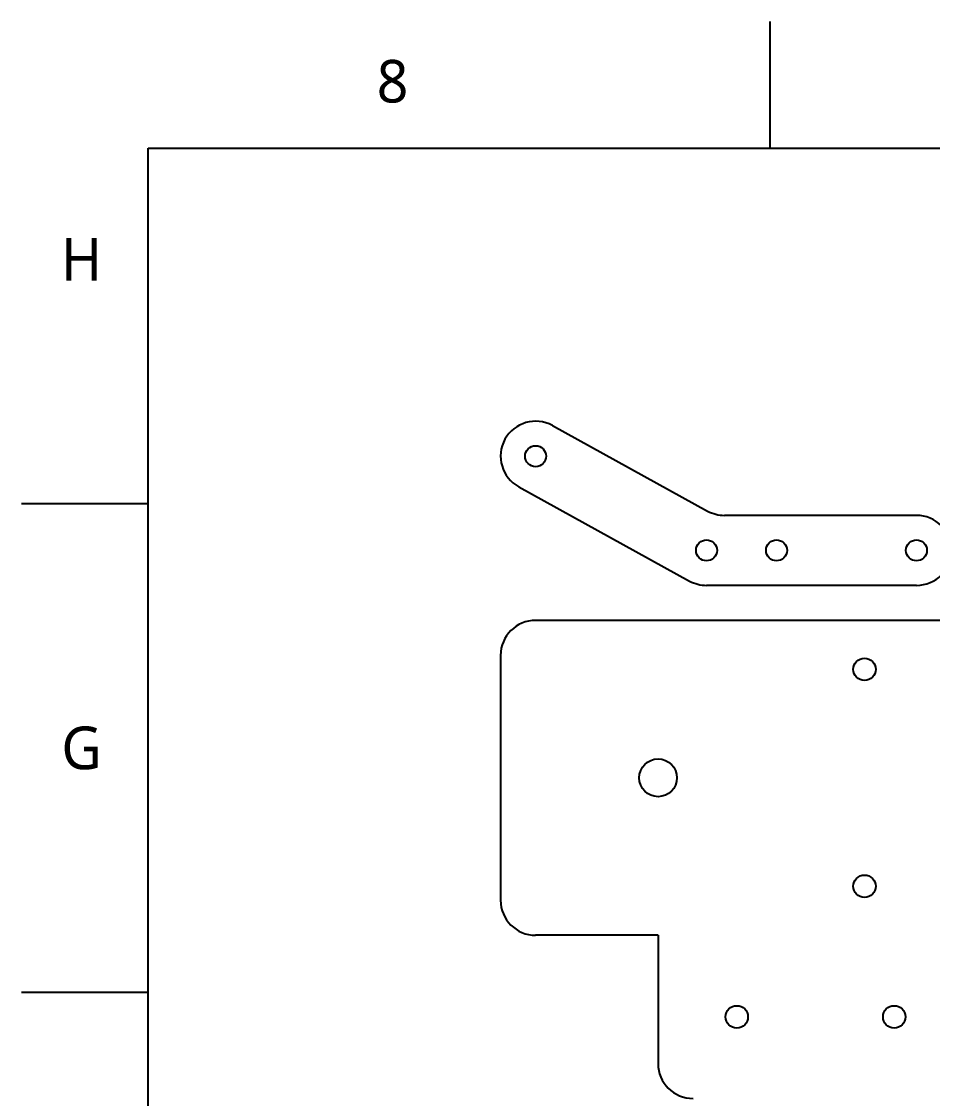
# Model space of a CAD drawing. Extents: x 0.1 to 34, y 0 to 22.
# Drawn here: x 0.07 to 5.2, y 15.9 to 21.96 of the extents above; entities that cross this region are included whole.
import ezdxf

# ---------------------------------------------------------------- set-up
doc = ezdxf.new("R2010")
doc.units = 0
doc.header["$LTSCALE"] = 0.5
doc.header["$MEASUREMENT"] = 0
for name, color, linetype in [('BORDER_FRAME', 7, 'CONTINUOUS'), ('BORDER_ZONES', 7, 'CONTINUOUS'), ('VISIBLE', 7, 'CONTINUOUS')]:
    doc.layers.add(name, color=color, linetype=linetype)
doc.styles.add('ONSHAPE-STANDARD', font='NotoSans-Regular.ttf')

msp = doc.modelspace()

# ---------------------------------------------------------------- linework, layer by layer
at = {"layer": 'BORDER_FRAME'}
for p, q in [((0.7875, 0.75), (0.7875, 21.25)), ((0.7875, 21.25), (33.2875, 21.25))]:
    msp.add_line(p, q, dxfattribs=at)
at = {"layer": 'BORDER_ZONES'}
for p, q in [((4.2875, 21.25), (4.2875, 21.9625)), ((0.7875, 19.25), (0.075, 19.25)), ((0.7875, 16.5), (0.075, 16.5))]:
    msp.add_line(p, q, dxfattribs=at)
at = {"layer": 'VISIBLE'}
for p, q in [((3.0624, 19.6897), (3.9353, 19.209)), ((2.8724, 19.3449), (3.8341, 18.8153)), ((5.1102, 19.1845), (4.0303, 19.1845)), ((5.1102, 18.7908), (3.9291, 18.7908)), ((6.117, 18.594), (2.9674, 18.594)), ((2.7706, 18.3971), (2.7706, 17.0192)), ((3.6564, 16.8223), (2.9674, 16.8223)), ((3.6564, 16.8223), (3.6564, 16.1013))]:
    msp.add_line(p, q, dxfattribs=at)
for centre, radius in [((2.9674, 19.5173), 0.0591), ((3.9291, 18.9877), 0.0591), ((4.3228, 18.9877), 0.0591), ((5.1102, 18.9877), 0.0591), ((4.8178, 18.3184), 0.063), ((3.6564, 17.7082), 0.1063), ((4.8178, 17.0979), 0.063), ((4.0993, 16.3634), 0.063), ((4.9851, 16.3634), 0.063)]:
    msp.add_circle(centre, radius, dxfattribs=at)
for centre, start, end in [((2.9674, 19.5173), 61.157, 241.157), ((4.0303, 19.3814), 241.157, 270), ((5.1102, 18.9877), 270, 90), ((3.9291, 18.9877), 241.157, 270), ((2.9674, 18.3971), 90, 180), ((2.9674, 17.0192), 180, 270), ((3.8532, 16.1013), 180, 270)]:
    msp.add_arc(centre, 0.1969, start, end, dxfattribs=at)

# ---------------------------------------------------------------- texts
at = {"layer": 'BORDER_ZONES', "char_height": 0.24, "attachment_point": 5, "style": 'ONSHAPE-STANDARD'}
for s, insert in [('8', (2.1625, 21.625)), ('H', (0.4125, 20.625)), ('G', (0.4125, 17.875))]:
    msp.add_mtext(s, dxfattribs=dict(at, insert=insert))

doc.saveas('drawing.dxf')
